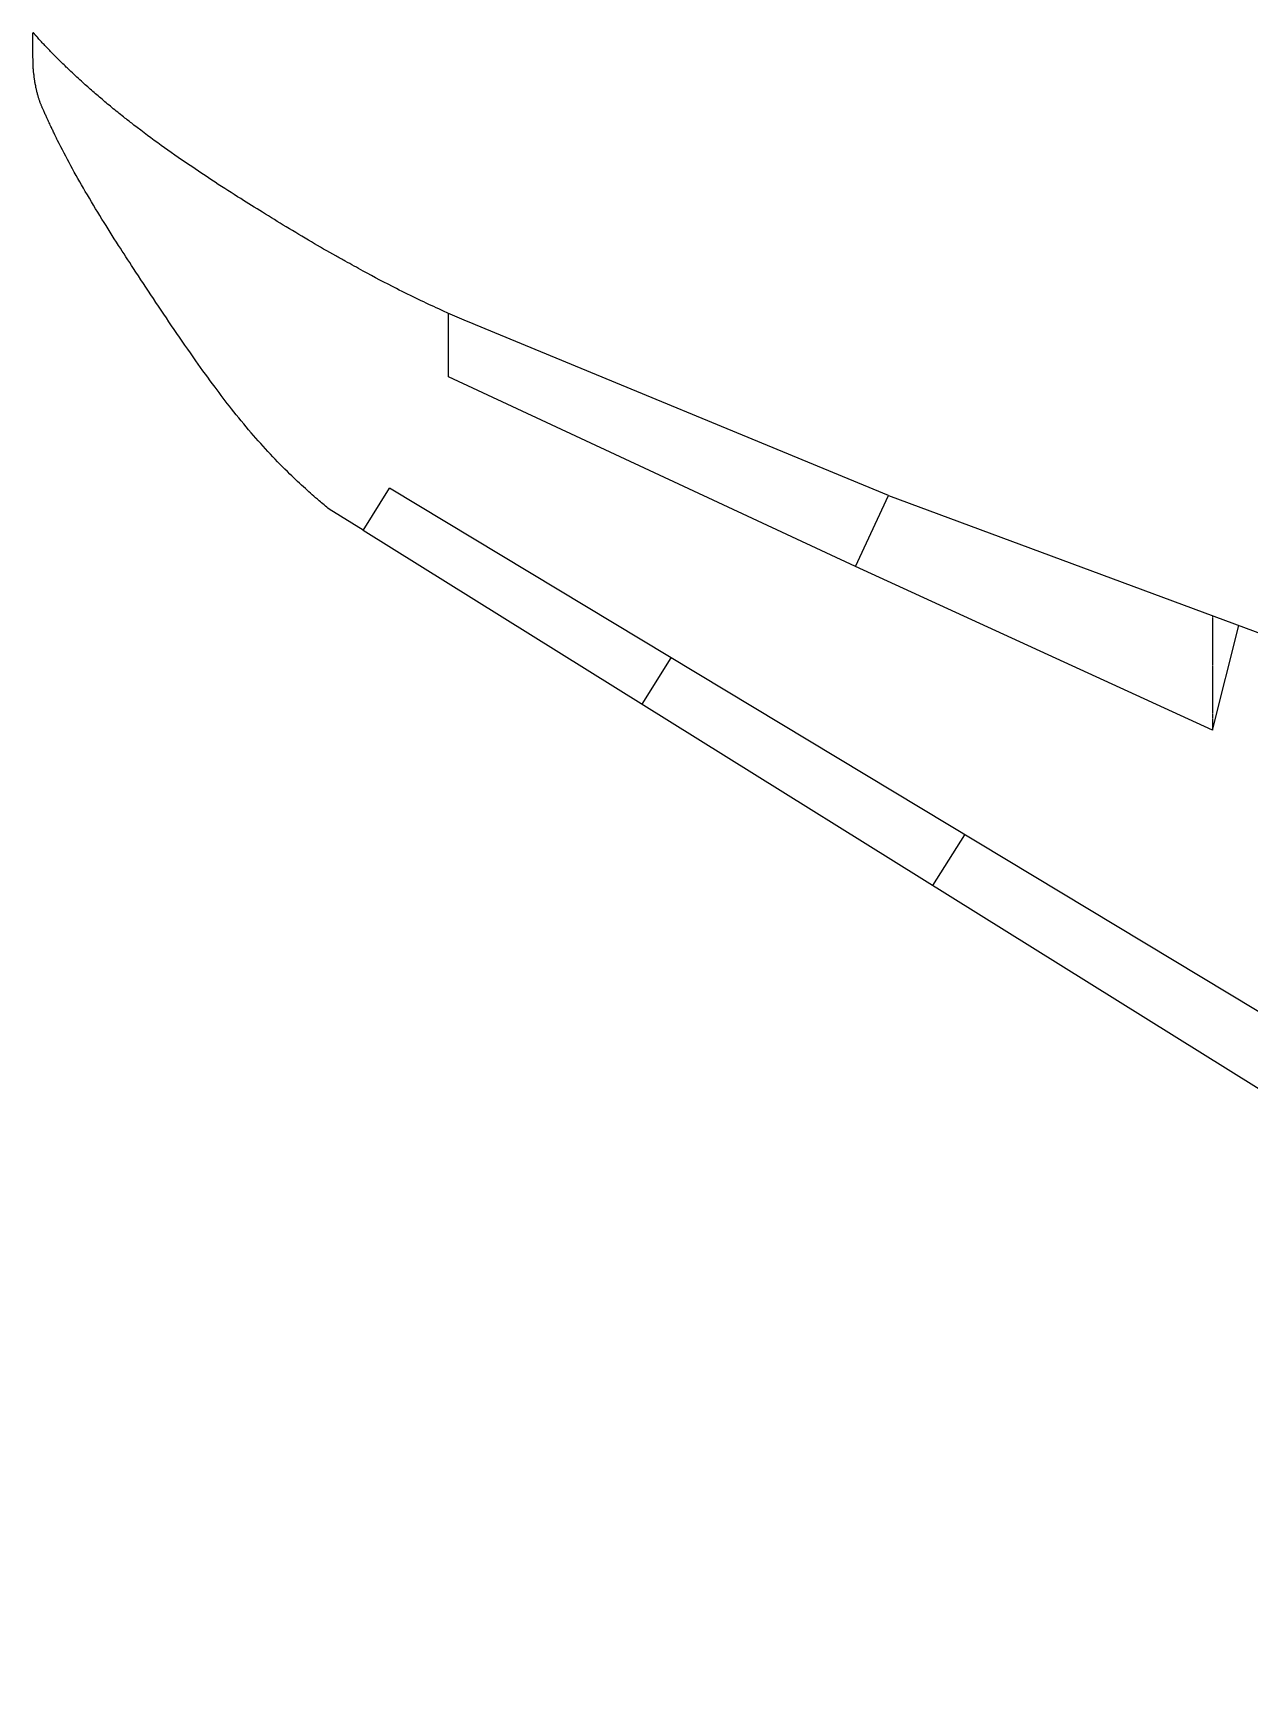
# Model space of a CAD drawing. Extents: x 73554 to 206494, y -55407 to 34157.
# Drawn here: x 142494 to 154806, y -28106 to -11438 of the extents above; entities that cross this region are included whole.
import ezdxf

# ---------------------------------------------------------------- set-up
doc = ezdxf.new("R2010")
doc.units = 0
doc.header["$MEASUREMENT"] = 0
doc.linetypes.add('CENTERLINE', pattern=[25.4, 19.05, -1.5875, 3.175, -1.5875])
doc.linetypes.add('SOLID', pattern=[0])
doc.layers.add('LAYER_0$C$L0', color=7, linetype='SOLID')

msp = doc.modelspace()

# ---------------------------------------------------------------- linework, layer by layer
at = {"layer": 'LAYER_0$C$L0'}
for p, q in [((142494, -11669), (142494, -11439)), ((146701, -14920), (146701, -14280)), ((151156, -16122), (146976, -14393)), ((150823, -16842), (146701, -14920)), ((145838, -16475), (146105, -16048)), ((155254, -21562), (146105, -16048)), ((150823, -16842), (151156, -16122)), ((151156, -16122), (160072, -19429)), ((145836, -16473), (145494, -16260)), ((164486, -28106), (145838, -16475)), ((154435, -18498), (150823, -16842)), ((154435, -18498), (154701, -17437)), ((148661, -18235), (148954, -17765)), ((151605, -20072), (151927, -19556))]:
    msp.add_line(p, q, dxfattribs=at)
at = {"layer": 'LAYER_0$C$L0', "linetype": 'CENTERLINE'}
msp.add_line((154435, -17338), (154435, -18498), dxfattribs=at)
at = {"layer": 'LAYER_0$C$L0'}
for points in [[(146976, -14393), (146929, -14374), (146882, -14355), (146835, -14335), (146789, -14315), (146742, -14295), (146696, -14274), (146650, -14254), (146603, -14233), (146578, -14221), (146552, -14209), (146526, -14197), (146501, -14186), (146475, -14174), (146450, -14161), (146424, -14149), (146399, -14137), (146371, -14124), (146343, -14110), (146315, -14096), (146287, -14082), (146259, -14069), (146231, -14055), (146203, -14041), (146176, -14027), (146133, -14005), (146090, -13983), (146048, -13962), (146005, -13940), (145963, -13917), (145920, -13895), (145878, -13872), (145836, -13849), (145814, -13837), (145791, -13824), (145769, -13811), (145746, -13799), (145724, -13786), (145701, -13773), (145679, -13761), (145656, -13748), (145644, -13742), (145632, -13735), (145620, -13729), (145608, -13722), (145596, -13716), (145584, -13709), (145572, -13703), (145560, -13696), (145529, -13679), (145499, -13662), (145468, -13644), (145437, -13626), (145406, -13608), (145376, -13590), (145345, -13572), (145315, -13554), (145283, -13535), (145251, -13516), (145218, -13497), (145186, -13478), (145154, -13459), (145123, -13440), (145091, -13421), (145059, -13402), (145028, -13383), (144998, -13365), (144968, -13347), (144938, -13328), (144908, -13310), (144878, -13291), (144848, -13272), (144818, -13254), (144790, -13237), (144763, -13220), (144735, -13202), (144708, -13185), (144680, -13168), (144653, -13151), (144625, -13134), (144598, -13116), (144565, -13096), (144533, -13075), (144501, -13054), (144468, -13033), (144436, -13013), (144403, -12992), (144371, -12971), (144339, -12950), (144305, -12928), (144271, -12905), (144237, -12883), (144203, -12860), (144169, -12838), (144136, -12815), (144102, -12792), (144068, -12770), (144034, -12746), (143999, -12722), (143964, -12698), (143930, -12674), (143895, -12650), (143861, -12626), (143827, -12601), (143792, -12577), (143757, -12551), (143723, -12526), (143688, -12500), (143653, -12475), (143619, -12449), (143585, -12423), (143550, -12397), (143516, -12371), (143505, -12362), (143494, -12353), (143482, -12344), (143471, -12335), (143460, -12327), (143448, -12318), (143437, -12309), (143426, -12300), (143411, -12288), (143396, -12276), (143381, -12264), (143366, -12253), (143352, -12241), (143337, -12229), (143322, -12217), (143307, -12205), (143293, -12193), (143279, -12181), (143265, -12169), (143250, -12158), (143236, -12146), (143222, -12134), (143208, -12122), (143194, -12110), (143180, -12099), (143167, -12087), (143154, -12076), (143141, -12065), (143128, -12053), (143114, -12042), (143101, -12031), (143088, -12019), (143075, -12008), (143063, -11997), (143050, -11985), (143037, -11974), (143024, -11962), (143011, -11951), (142999, -11939), (142986, -11928), (142970, -11914), (142955, -11900), (142939, -11885), (142924, -11871), (142909, -11857), (142893, -11842), (142878, -11828), (142863, -11814), (142852, -11803), (142841, -11793), (142830, -11783), (142820, -11772), (142809, -11762), (142798, -11752), (142788, -11741), (142777, -11731), (142765, -11719), (142753, -11707), (142742, -11696), (142730, -11684), (142718, -11672), (142706, -11660), (142695, -11648), (142683, -11636), (142673, -11626), (142664, -11616), (142654, -11606), (142645, -11596), (142635, -11586), (142626, -11576), (142616, -11566), (142607, -11556), (142598, -11547), (142589, -11537), (142581, -11528), (142572, -11519), (142564, -11510), (142555, -11500), (142547, -11491), (142539, -11481), (142537, -11479), (142535, -11477), (142533, -11475), (142531, -11473), (142529, -11471), (142527, -11468), (142525, -11466), (142523, -11464), (142522, -11463), (142521, -11461), (142520, -11460), (142518, -11459), (142517, -11457), (142516, -11456), (142515, -11455), (142514, -11454), (142513, -11453), (142512, -11451), (142511, -11450), (142510, -11449), (142509, -11448), (142508, -11447), (142507, -11446), (142506, -11445), (142506, -11445), (142505, -11444), (142505, -11444), (142504, -11443), (142504, -11443), (142503, -11442), (142503, -11442), (142502, -11441), (142502, -11441), (142502, -11441), (142501, -11440), (142501, -11440), (142501, -11440), (142501, -11440), (142500, -11439), (142500, -11439), (142500, -11439), (142499, -11439), (142499, -11439), (142499, -11438), (142498, -11438), (142498, -11438), (142498, -11438), (142497, -11438), (142497, -11438), (142497, -11438), (142497, -11438), (142496, -11438), (142496, -11438), (142496, -11438), (142496, -11438), (142496, -11438), (142495, -11438), (142495, -11438), (142495, -11438), (142495, -11438), (142495, -11438), (142494, -11438), (142494, -11438), (142494, -11439)], [(145494, -16260), (145481, -16249), (145468, -16239), (145455, -16228), (145443, -16217), (145430, -16207), (145417, -16196), (145404, -16185), (145392, -16174), (145374, -16159), (145356, -16144), (145339, -16129), (145321, -16114), (145304, -16099), (145287, -16083), (145270, -16068), (145252, -16052), (145232, -16034), (145212, -16016), (145193, -15997), (145173, -15979), (145153, -15960), (145134, -15942), (145114, -15923), (145095, -15904), (145070, -15880), (145045, -15855), (145020, -15830), (144995, -15805), (144971, -15780), (144946, -15754), (144922, -15729), (144898, -15703), (144873, -15677), (144849, -15650), (144824, -15623), (144800, -15596), (144775, -15569), (144751, -15541), (144727, -15514), (144704, -15486), (144678, -15456), (144653, -15426), (144628, -15396), (144603, -15366), (144578, -15335), (144553, -15305), (144529, -15274), (144504, -15243), (144483, -15216), (144462, -15189), (144441, -15162), (144420, -15135), (144399, -15108), (144379, -15080), (144358, -15053), (144338, -15025), (144313, -14992), (144288, -14959), (144264, -14925), (144240, -14892), (144215, -14858), (144191, -14824), (144167, -14791), (144143, -14757), (144116, -14718), (144088, -14678), (144061, -14639), (144033, -14599), (144006, -14560), (143979, -14520), (143952, -14481), (143925, -14441), (143898, -14402), (143871, -14363), (143845, -14323), (143818, -14284), (143792, -14245), (143766, -14206), (143739, -14166), (143713, -14127), (143688, -14089), (143663, -14051), (143637, -14013), (143612, -13975), (143587, -13937), (143562, -13899), (143537, -13860), (143512, -13822), (143493, -13793), (143474, -13764), (143455, -13735), (143436, -13705), (143417, -13676), (143398, -13647), (143379, -13618), (143361, -13589), (143339, -13555), (143318, -13522), (143297, -13489), (143276, -13456), (143255, -13423), (143235, -13389), (143214, -13356), (143193, -13322), (143172, -13288), (143150, -13253), (143129, -13218), (143108, -13182), (143087, -13147), (143066, -13112), (143045, -13077), (143024, -13042), (143005, -13009), (142987, -12977), (142968, -12945), (142950, -12912), (142931, -12880), (142913, -12847), (142895, -12814), (142877, -12782), (142860, -12750), (142843, -12718), (142826, -12686), (142810, -12654), (142793, -12622), (142777, -12590), (142760, -12558), (142744, -12526), (142741, -12519), (142737, -12512), (142734, -12505), (142730, -12498), (142727, -12491), (142723, -12484), (142720, -12477), (142717, -12470), (142712, -12461), (142708, -12452), (142703, -12442), (142699, -12433), (142694, -12424), (142690, -12415), (142685, -12406), (142681, -12396), (142675, -12384), (142669, -12372), (142664, -12360), (142658, -12347), (142652, -12335), (142647, -12323), (142641, -12310), (142635, -12298), (142631, -12289), (142627, -12280), (142623, -12271), (142619, -12263), (142615, -12254), (142611, -12245), (142607, -12236), (142603, -12227), (142600, -12221), (142598, -12214), (142595, -12208), (142592, -12201), (142589, -12195), (142586, -12188), (142583, -12182), (142580, -12175), (142578, -12169), (142576, -12163), (142573, -12158), (142571, -12152), (142569, -12146), (142567, -12140), (142565, -12134), (142563, -12129), (142560, -12122), (142558, -12116), (142556, -12109), (142554, -12102), (142552, -12096), (142550, -12089), (142548, -12083), (142546, -12076), (142544, -12068), (142541, -12059), (142539, -12051), (142537, -12042), (142535, -12034), (142533, -12025), (142531, -12016), (142529, -12008), (142527, -11999), (142525, -11990), (142523, -11981), (142522, -11972), (142520, -11963), (142518, -11955), (142517, -11946), (142515, -11937), (142514, -11929), (142513, -11921), (142511, -11914), (142510, -11906), (142509, -11899), (142508, -11891), (142507, -11884), (142506, -11876), (142505, -11866), (142504, -11856), (142502, -11847), (142501, -11837), (142501, -11827), (142500, -11817), (142499, -11807), (142498, -11797), (142498, -11789), (142497, -11781), (142497, -11773), (142496, -11764), (142496, -11756), (142496, -11748), (142495, -11739), (142495, -11731), (142495, -11723), (142495, -11715), (142495, -11708), (142495, -11700), (142494, -11692), (142494, -11685), (142494, -11677), (142494, -11669)]]:
    msp.add_lwpolyline(points, dxfattribs=at)

doc.saveas('drawing.dxf')
